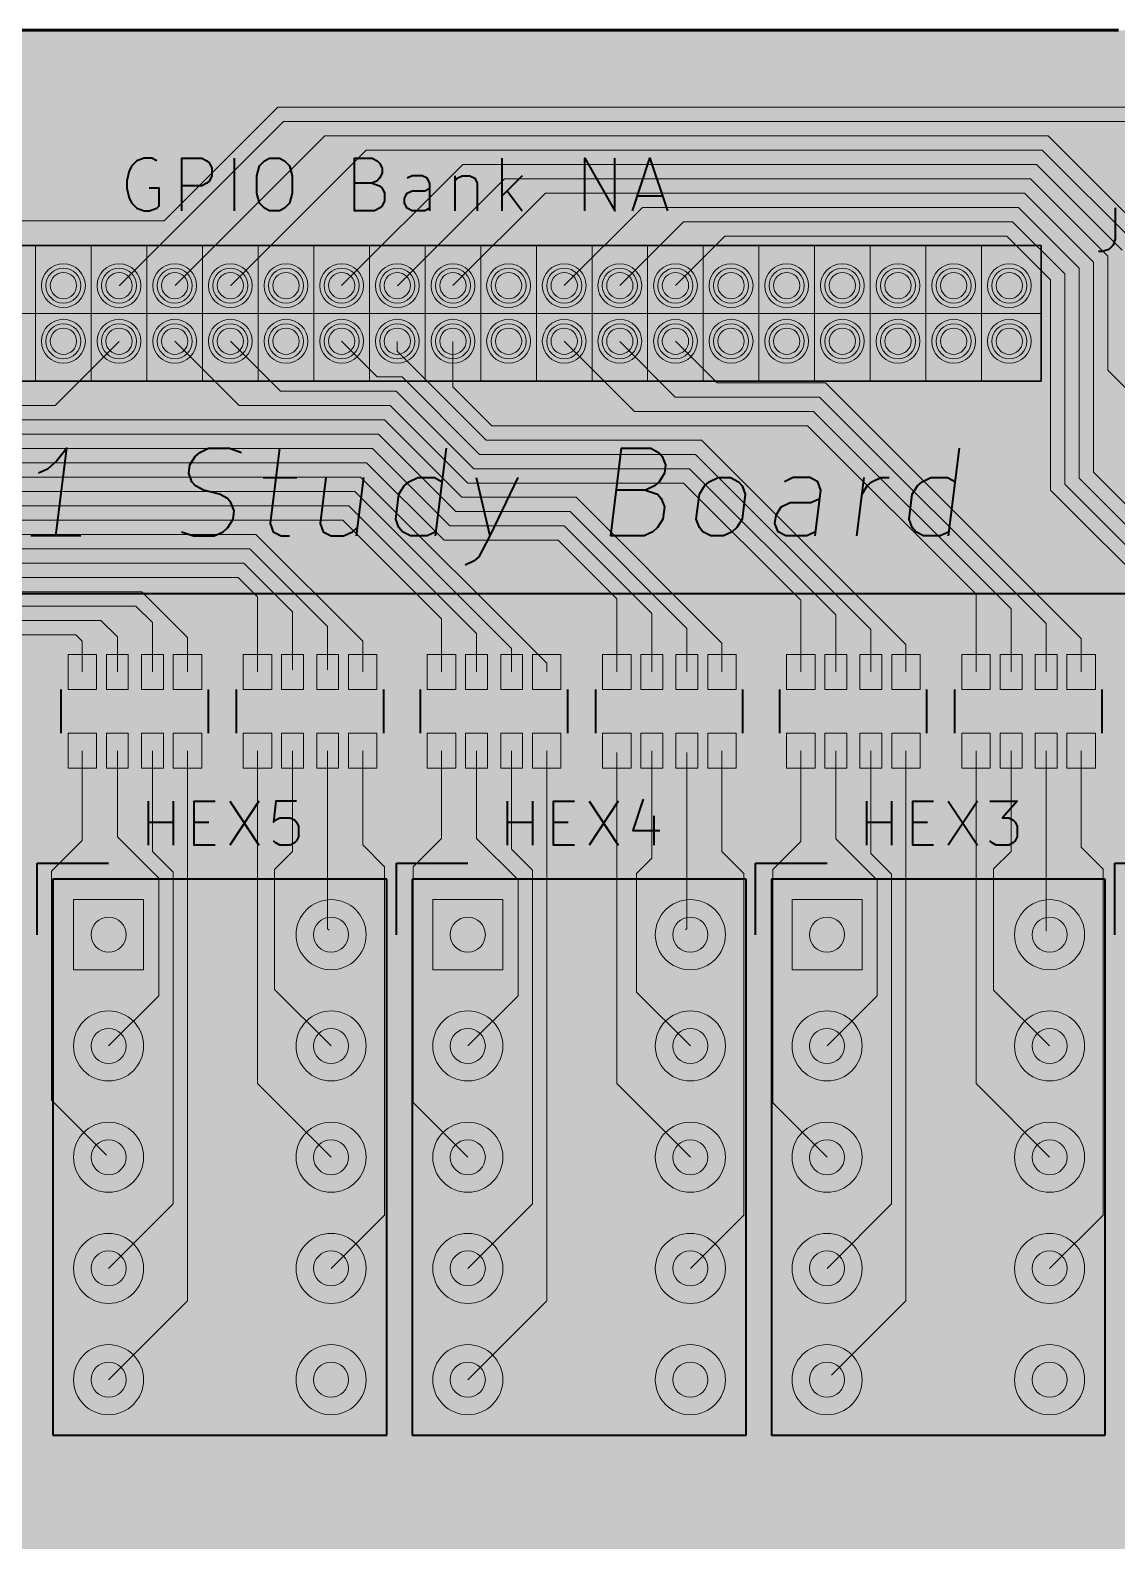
# Model space of a CAD drawing. Header units: millimetres. Extents: x 0 to 100, y -70 to 0.
# Drawn here: x 25.16 to 49.96, y -34.49 to 0 of the extents above; entities that cross this region are included whole.
import ezdxf

# ---------------------------------------------------------------- set-up
doc = ezdxf.new("R2010")
doc.units = ezdxf.units.MM
for name, color, linetype, lineweight, true_color in [('application board pcb edge', 18, 'Continuous', 60, 0x000000), ('application board tht F.Cu', 8, 'Continuous', 18, 0x777779), ('application board tht F.Silkscreen', 18, 'Continuous', 40, 0x000000), ('GPIO connector frame', 18, 'Continuous', 35, 0x000000), ('GPIO connector holes', 18, 'Continuous', 5, 0x000000), ('pcb board fill', 7, 'Continuous', 13, 0xefefef)]:
    doc.layers.add(name, color=color, linetype=linetype, lineweight=lineweight, true_color=true_color)

msp = doc.modelspace()

# ---------------------------------------------------------------- hatches: boundary and pattern name
at = {"layer": 'pcb board fill', "transparency": 33554687}
h = msp.add_hatch(color=256, dxfattribs=at)
edge = h.paths.add_edge_path(flags=0)
edge.add_line((100, -67.01), (100, -35.01))
edge.add_line((100, -35.01), (100, -3))
edge.add_arc((97, -3), 3, 0, 90)
edge.add_line((97, 0), (50, 0))
edge.add_line((50, 0), (3, 0))
edge.add_arc((3, -3), 3, 90, 180)
edge.add_line((0, -3), (0, -32))
edge.add_arc((3, -32), 3, 180, 270)
edge.add_line((3, -35), (7, -35))
edge.add_arc((7, -38), 3, 0, 90, ccw=False)
edge.add_line((10, -38), (10, -57))
edge.add_arc((13, -57), 3, 180, 270)
edge.add_line((13, -60), (15, -60))
edge.add_arc((15, -63), 3, 0, 90, ccw=False)
edge.add_line((18, -63), (18, -68))
edge.add_arc((20, -68), 2, 180, 270)
edge.add_line((20, -70), (50, -70))
edge.add_line((50, -70), (97, -70.000025))
edge.add_arc((96.9974, -66.9974), 3.002626, 270.0496133, 359.7595675)

# ---------------------------------------------------------------- linework, layer by layer
at = {"layer": 'application board pcb edge', "color": 18, "true_color": 0x000000, "flags": 128}
msp.add_lwpolyline([(50, 0), (3, 0)], dxfattribs=at)
at = {"layer": 'application board tht F.Cu', "flags": 128}
for points in [[(30.810552, -1.757), (28.217552, -4.35)], [(90.969448, -1.757), (30.810552, -1.757)], [(30.946, -2.084), (27.2, -5.83)], [(28.47, -5.83), (31.889, -2.411)], [(90.834, -2.084), (30.946, -2.084)], [(31.889, -2.411), (48.398136, -2.411)], [(48.398136, -2.411), (50.739, -4.751864)], [(29.74, -5.83), (32.832, -2.738)], [(32.832, -2.738), (48.262688, -2.738)], [(48.262688, -2.738), (50.412, -4.887312)], [(32.27, -5.83), (35.035, -3.065)], [(35.035, -3.065), (48.12724, -3.065)], [(48.12724, -3.065), (50.085, -5.02276)], [(33.55, -5.83), (35.988, -3.392)], [(35.988, -3.392), (47.991792, -3.392)], [(47.991792, -3.392), (49.758, -5.158208)], [(34.81, -5.83), (36.921, -3.719)], [(36.921, -3.719), (47.856344, -3.719)], [(47.856344, -3.719), (49.431, -5.293656)], [(37.35, -5.83), (39.134, -4.046)], [(39.134, -4.046), (47.720896, -4.046)], [(47.720896, -4.046), (49.104, -5.429104)], [(28.217552, -4.35), (16.7, -4.35)], [(38.62, -5.83), (40.077, -4.373)], [(40.077, -4.373), (47.585448, -4.373)], [(47.585448, -4.373), (48.777, -5.564552)], [(39.89, -5.83), (41.02, -4.7)], [(41.02, -4.7), (47.45, -4.7)], [(47.45, -4.7), (48.45, -5.7)], [(49.758, -5.158208), (49.758, -7.758)], [(49.104, -5.429104), (49.104, -10.226448)], [(49.431, -5.293656), (49.431, -10.091)], [(27.2, -5.83), (27.19, -5.83)], [(29.73, -5.83), (29.74, -5.83)], [(33.54, -5.83), (33.55, -5.83)], [(48.45, -5.7), (48.45, -10.497344)], [(48.777, -5.564552), (48.777, -10.361896)], [(25.732, -8.568), (27.19, -7.11)], [(29.928, -8.568), (28.46, -7.1)], [(29.73, -7.1), (30.871, -8.241)], [(33.084, -7.914), (32.27, -7.1)], [(33.54, -7.33), (33.54, -7.11)], [(34.81, -8.137552), (34.81, -7.11)], [(38.952, -8.702), (37.35, -7.1)], [(38.62, -7.11), (39.885, -8.375)], [(39.89, -7.1), (40.838, -8.048)], [(35.566, -9.356), (33.54, -7.33)], [(33.651136, -7.914), (33.084, -7.914)], [(35.420136, -9.683), (33.651136, -7.914)], [(49.758, -7.758), (54.95, -12.95)], [(30.871, -8.241), (33.515688, -8.241)], [(33.515688, -8.241), (35.284688, -10.01)], [(35.701448, -9.029), (34.81, -8.137552)], [(40.838, -8.048), (41.248, -8.048)], [(43.312896, -8.048), (41.1, -8.048)], [(49.15, -13.885104), (43.312896, -8.048)], [(16.718, -8.568), (25.732, -8.568)], [(33.38024, -8.568), (29.928, -8.568)], [(35.14924, -10.337), (33.38024, -8.568)], [(39.885, -8.375), (43.177448, -8.375)], [(43.177448, -8.375), (48.35, -13.547552)], [(10.894584, -8.895), (33.244792, -8.895)], [(33.244792, -8.895), (35.013792, -10.664)], [(43.042, -8.702), (38.952, -8.702)], [(47.55, -13.21), (43.042, -8.702)], [(10.759136, -9.222), (33.109344, -9.222)], [(33.109344, -9.222), (34.878344, -10.991)], [(42.906552, -9.029), (35.701448, -9.029)], [(46.75, -12.872448), (42.906552, -9.029)], [(10.623688, -9.549), (32.973896, -9.549)], [(32.973896, -9.549), (34.742896, -11.318)], [(40.483344, -9.356), (35.566, -9.356)], [(45.15, -14.022656), (40.483344, -9.356)], [(10.48824, -9.876), (32.838448, -9.876)], [(32.838448, -9.876), (34.607448, -11.645)], [(40.347896, -9.683), (35.420136, -9.683)], [(44.35, -13.685104), (40.347896, -9.683)], [(32.703, -10.203), (10.352792, -10.203)], [(36.95, -14.45), (32.703, -10.203)], [(40.077, -10.337), (35.14924, -10.337)], [(35.284688, -10.01), (40.212448, -10.01)], [(42.75, -13.01), (40.077, -10.337)], [(40.212448, -10.01), (43.55, -13.347552)], [(49.104, -10.226448), (52.55, -13.672448)], [(49.431, -10.091), (53.35, -14.01)], [(32.567552, -10.53), (10.217344, -10.53)], [(36.15, -14.112448), (32.567552, -10.53)], [(35.013792, -10.664), (37.621344, -10.664)], [(37.621344, -10.664), (40.95, -13.992656)], [(48.45, -10.497344), (50.95, -12.997344)], [(48.777, -10.361896), (51.75, -13.334896)], [(32.432104, -10.857), (10.081896, -10.857)], [(35.35, -13.774896), (32.432104, -10.857)], [(34.878344, -10.991), (37.485896, -10.991)], [(37.485896, -10.991), (40.15, -13.655104)], [(32.296656, -11.184), (9.946448, -11.184)], [(34.55, -13.437344), (32.296656, -11.184)], [(34.742896, -11.318), (37.350448, -11.318)], [(37.350448, -11.318), (39.35, -13.317552)], [(6.279, -11.511), (30.311, -11.511)], [(30.311, -11.511), (32.75, -13.95)], [(34.607448, -11.645), (37.215, -11.645)], [(37.215, -11.645), (38.55, -12.98)], [(30.175552, -11.838), (9.837312, -11.838)], [(31.95, -13.612448), (30.175552, -11.838)], [(30.040104, -12.165), (9.97276, -12.165)], [(31.15, -13.274896), (30.040104, -12.165)], [(29.904656, -12.492), (10.108208, -12.492)], [(30.35, -12.937344), (29.904656, -12.492)], [(10.243656, -12.819), (27.706344, -12.819)], [(27.706344, -12.819), (28.75, -13.862656)], [(30.35, -14.65), (30.35, -12.937344)], [(38.55, -12.98), (38.55, -14.65)], [(42.75, -14.65), (42.75, -13.01)], [(46.75, -14.65), (46.75, -12.872448)], [(10.379104, -13.146), (27.570896, -13.146)], [(27.570896, -13.146), (27.95, -13.525104)], [(31.15, -14.6), (31.15, -13.274896)], [(34.55, -14.65), (34.55, -13.437344)], [(39.35, -13.317552), (39.35, -14.65)], [(43.55, -13.347552), (43.55, -14.65)], [(47.55, -14.65), (47.55, -13.21)], [(10.514552, -13.473), (26.773, -13.473)], [(26.773, -13.473), (27.15, -13.85)], [(27.95, -13.525104), (27.95, -14.65)], [(31.95, -14.6), (31.95, -13.612448)], [(35.35, -14.65), (35.35, -13.774896)], [(40.15, -13.655104), (40.15, -14.65)], [(44.35, -14.65), (44.35, -13.685104)], [(48.35, -13.547552), (48.35, -14.65)], [(10.65, -13.8), (26.2, -13.8)], [(26.2, -13.8), (26.35, -13.95)], [(26.35, -13.95), (26.35, -14.65)], [(27.15, -13.85), (27.15, -14.65)], [(28.75, -13.862656), (28.75, -14.65)], [(32.75, -13.95), (32.75, -14.65)], [(36.15, -14.65), (36.15, -14.112448)], [(40.95, -13.992656), (40.95, -14.65)], [(45.15, -14.65), (45.15, -14.022656)], [(49.15, -14.65), (49.15, -13.885104)], [(26.025, -14.25), (26.675, -14.25), (26.675, -15.05), (26.025, -15.05), (26.025, -14.25)], [(26.9, -14.25), (27.4, -14.25), (27.4, -15.05), (26.9, -15.05), (26.9, -14.25)], [(27.7, -14.25), (28.2, -14.25), (28.2, -15.05), (27.7, -15.05), (27.7, -14.25)], [(28.425, -14.25), (29.075, -14.25), (29.075, -15.05), (28.425, -15.05), (28.425, -14.25)], [(30.025, -14.25), (30.675, -14.25), (30.675, -15.05), (30.025, -15.05), (30.025, -14.25)], [(30.9, -14.25), (31.4, -14.25), (31.4, -15.05), (30.9, -15.05), (30.9, -14.25)], [(31.7, -14.25), (32.2, -14.25), (32.2, -15.05), (31.7, -15.05), (31.7, -14.25)], [(32.425, -14.25), (33.075, -14.25), (33.075, -15.05), (32.425, -15.05), (32.425, -14.25)], [(34.225, -14.25), (34.875, -14.25), (34.875, -15.05), (34.225, -15.05), (34.225, -14.25)], [(35.1, -14.25), (35.6, -14.25), (35.6, -15.05), (35.1, -15.05), (35.1, -14.25)], [(35.9, -14.25), (36.4, -14.25), (36.4, -15.05), (35.9, -15.05), (35.9, -14.25)], [(36.625, -14.25), (37.275, -14.25), (37.275, -15.05), (36.625, -15.05), (36.625, -14.25)], [(36.95, -14.65), (36.95, -14.45)], [(38.225, -14.25), (38.875, -14.25), (38.875, -15.05), (38.225, -15.05), (38.225, -14.25)], [(39.1, -14.25), (39.6, -14.25), (39.6, -15.05), (39.1, -15.05), (39.1, -14.25)], [(39.9, -14.25), (40.4, -14.25), (40.4, -15.05), (39.9, -15.05), (39.9, -14.25)], [(40.625, -14.25), (41.275, -14.25), (41.275, -15.05), (40.625, -15.05), (40.625, -14.25)], [(42.425, -14.25), (43.075, -14.25), (43.075, -15.05), (42.425, -15.05), (42.425, -14.25)], [(43.3, -14.25), (43.8, -14.25), (43.8, -15.05), (43.3, -15.05), (43.3, -14.25)], [(44.1, -14.25), (44.6, -14.25), (44.6, -15.05), (44.1, -15.05), (44.1, -14.25)], [(44.825, -14.25), (45.475, -14.25), (45.475, -15.05), (44.825, -15.05), (44.825, -14.25)], [(46.425, -14.25), (47.075, -14.25), (47.075, -15.05), (46.425, -15.05), (46.425, -14.25)], [(47.3, -14.25), (47.8, -14.25), (47.8, -15.05), (47.3, -15.05), (47.3, -14.25)], [(48.1, -14.25), (48.6, -14.25), (48.6, -15.05), (48.1, -15.05), (48.1, -14.25)], [(48.825, -14.25), (49.475, -14.25), (49.475, -15.05), (48.825, -15.05), (48.825, -14.25)], [(26.025, -16.05), (26.675, -16.05), (26.675, -16.85), (26.025, -16.85), (26.025, -16.05)], [(26.9, -16.05), (27.4, -16.05), (27.4, -16.85), (26.9, -16.85), (26.9, -16.05)], [(27.7, -16.05), (28.2, -16.05), (28.2, -16.85), (27.7, -16.85), (27.7, -16.05)], [(28.425, -16.05), (29.075, -16.05), (29.075, -16.85), (28.425, -16.85), (28.425, -16.05)], [(30.025, -16.05), (30.675, -16.05), (30.675, -16.85), (30.025, -16.85), (30.025, -16.05)], [(30.9, -16.05), (31.4, -16.05), (31.4, -16.85), (30.9, -16.85), (30.9, -16.05)], [(31.7, -16.05), (32.2, -16.05), (32.2, -16.85), (31.7, -16.85), (31.7, -16.05)], [(32.425, -16.05), (33.075, -16.05), (33.075, -16.85), (32.425, -16.85), (32.425, -16.05)], [(34.225, -16.05), (34.875, -16.05), (34.875, -16.85), (34.225, -16.85), (34.225, -16.05)], [(35.1, -16.05), (35.6, -16.05), (35.6, -16.85), (35.1, -16.85), (35.1, -16.05)], [(35.9, -16.05), (36.4, -16.05), (36.4, -16.85), (35.9, -16.85), (35.9, -16.05)], [(36.625, -16.05), (37.275, -16.05), (37.275, -16.85), (36.625, -16.85), (36.625, -16.05)], [(38.225, -16.05), (38.875, -16.05), (38.875, -16.85), (38.225, -16.85), (38.225, -16.05)], [(39.1, -16.05), (39.6, -16.05), (39.6, -16.85), (39.1, -16.85), (39.1, -16.05)], [(39.9, -16.05), (40.4, -16.05), (40.4, -16.85), (39.9, -16.85), (39.9, -16.05)], [(40.625, -16.05), (41.275, -16.05), (41.275, -16.85), (40.625, -16.85), (40.625, -16.05)], [(42.425, -16.05), (43.075, -16.05), (43.075, -16.85), (42.425, -16.85), (42.425, -16.05)], [(43.3, -16.05), (43.8, -16.05), (43.8, -16.85), (43.3, -16.85), (43.3, -16.05)], [(44.1, -16.05), (44.6, -16.05), (44.6, -16.85), (44.1, -16.85), (44.1, -16.05)], [(44.825, -16.05), (45.475, -16.05), (45.475, -16.85), (44.825, -16.85), (44.825, -16.05)], [(46.425, -16.05), (47.075, -16.05), (47.075, -16.85), (46.425, -16.85), (46.425, -16.05)], [(47.3, -16.05), (47.8, -16.05), (47.8, -16.85), (47.3, -16.85), (47.3, -16.05)], [(48.1, -16.05), (48.6, -16.05), (48.6, -16.85), (48.1, -16.85), (48.1, -16.05)], [(48.825, -16.05), (49.475, -16.05), (49.475, -16.85), (48.825, -16.85), (48.825, -16.05)], [(26.35, -16.45), (26.35, -18.5)], [(27.15, -18.412448), (27.15, -16.45)], [(27.95, -18.75), (27.95, -16.45)], [(28.75, -29.01), (28.75, -16.45)], [(30.35, -24.05), (30.35, -16.45)], [(31.15, -18.75), (31.15, -16.45)], [(31.95, -20.5175), (31.95, -16.45)], [(32.75, -18.6), (32.75, -16.45)], [(34.55, -16.45), (34.55, -18.45)], [(35.35, -18.45), (35.35, -16.45)], [(36.15, -18.7), (36.15, -16.45)], [(36.95, -29.01), (36.95, -16.45)], [(38.55, -24.05), (38.55, -16.49)], [(39.35, -18.9), (39.35, -16.45)], [(40.15, -20.51), (40.15, -16.49)], [(40.95, -16.45), (40.95, -18.75)], [(42.75, -18.525), (42.75, -16.45)], [(43.55, -16.45), (43.55, -18.46)], [(44.35, -16.45), (44.35, -18.797552)], [(45.15, -16.45), (45.15, -29.01)], [(46.75, -16.45), (46.75, -24.05)], [(47.55, -16.45), (47.55, -18.75)], [(48.35, -16.45), (48.35, -20.5675)], [(49.15, -16.45), (49.15, -18.65)], [(26.35, -18.5), (25.65, -19.2)], [(28.096, -19.358448), (27.15, -18.412448)], [(33.25, -19.1), (32.75, -18.6)], [(34.55, -18.45), (33.9, -19.1)], [(36.296, -19.396), (35.35, -18.45)], [(42.11, -19.165), (42.75, -18.525)], [(43.55, -18.46), (44.496, -19.406)], [(28.423, -19.223), (27.95, -18.75)], [(30.74, -19.16), (31.15, -18.75)], [(36.623, -19.173), (36.15, -18.7)], [(39, -19.25), (39.35, -18.9)], [(40.95, -18.75), (41.45, -19.25)], [(44.35, -18.797552), (44.823, -19.270552)], [(47.55, -18.75), (47.1525, -19.1475)], [(49.15, -18.65), (49.65, -19.15)], [(25.65, -19.2), (25.65, -24.43)], [(28.423, -26.797), (28.423, -19.223)], [(30.74, -21.9), (30.74, -19.16)], [(33.25, -27.05), (33.25, -19.1)], [(33.9, -19.1), (33.9, -24.48)], [(36.623, -26.797), (36.623, -19.173)], [(39, -21.96), (39, -19.25)], [(41.45, -19.25), (41.45, -27.05)], [(42.11, -24.49), (42.11, -19.165)], [(44.823, -19.270552), (44.823, -26.797)], [(47.1525, -19.1475), (47.1525, -21.9125)], [(49.65, -19.15), (49.65, -27.05)], [(28.096, -22.044), (28.096, -19.358448)], [(36.296, -22.044), (36.296, -19.396)], [(44.496, -19.406), (44.496, -22.044)], [(26.15, -21.45), (26.15, -19.85), (27.75, -19.85), (27.75, -21.45), (26.15, -21.45)], [(34.35, -21.45), (34.35, -19.85), (35.95, -19.85), (35.95, -21.45), (34.35, -21.45)], [(42.55, -21.45), (42.55, -19.85), (44.15, -19.85), (44.15, -21.45), (42.55, -21.45)], [(31.9825, -20.55), (31.95, -20.5175)], [(40.12, -20.54), (40.15, -20.51)], [(26.95, -23.19), (28.096, -22.044)], [(32.03, -23.19), (30.74, -21.9)], [(35.15, -23.19), (36.296, -22.044)], [(40.23, -23.19), (39, -21.96)], [(44.496, -22.044), (43.35, -23.19)], [(47.1525, -21.9125), (48.43, -23.19)], [(32.03, -25.73), (30.35, -24.05)], [(40.23, -25.73), (38.55, -24.05)], [(46.75, -24.05), (48.43, -25.73)], [(25.65, -24.43), (26.9025, -25.6825)], [(33.9, -24.48), (35.15, -25.73)], [(43.35, -25.73), (42.11, -24.49)], [(26.95, -28.27), (28.423, -26.797)], [(35.15, -28.27), (36.623, -26.797)], [(44.823, -26.797), (43.35, -28.27)], [(32.03, -28.27), (33.25, -27.05)], [(41.45, -27.05), (40.23, -28.27)], [(49.65, -27.05), (48.43, -28.27)], [(26.95, -30.81), (28.75, -29.01)], [(35.15, -30.81), (36.95, -29.01)], [(45.15, -29.01), (43.45, -30.71)]]:
    msp.add_lwpolyline(points, dxfattribs=at)
at = {"layer": 'application board tht F.Cu'}
for centre, radius in [((25.92, -5.83), 0.5), ((27.19, -5.83), 0.5), ((28.46, -5.83), 0.5), ((29.73, -5.83), 0.5), ((31, -5.83), 0.5), ((32.27, -5.83), 0.5), ((33.54, -5.83), 0.5), ((34.81, -5.83), 0.5), ((36.08, -5.83), 0.5), ((37.35, -5.83), 0.5), ((38.62, -5.83), 0.5), ((39.89, -5.83), 0.5), ((41.16, -5.83), 0.5), ((42.43, -5.83), 0.5), ((43.7, -5.83), 0.5), ((44.97, -5.83), 0.5), ((46.24, -5.83), 0.5), ((47.51, -5.83), 0.5), ((25.92, -5.83), 0.3), ((27.19, -5.83), 0.3), ((28.46, -5.83), 0.3), ((29.73, -5.83), 0.3), ((31, -5.83), 0.3), ((32.27, -5.83), 0.3), ((33.54, -5.83), 0.3), ((34.81, -5.83), 0.3), ((36.08, -5.83), 0.3), ((37.35, -5.83), 0.3), ((38.62, -5.83), 0.3), ((39.89, -5.83), 0.3), ((41.16, -5.83), 0.3), ((42.43, -5.83), 0.3), ((43.7, -5.83), 0.3), ((44.97, -5.83), 0.3), ((46.24, -5.83), 0.3), ((47.51, -5.83), 0.3), ((25.92, -7.1), 0.5), ((25.92, -7.1), 0.3), ((27.19, -7.1), 0.5), ((27.19, -7.1), 0.3), ((28.46, -7.1), 0.5), ((28.46, -7.1), 0.3), ((29.73, -7.1), 0.5), ((29.73, -7.1), 0.3), ((31, -7.1), 0.5), ((31, -7.1), 0.3), ((32.27, -7.1), 0.5), ((32.27, -7.1), 0.3), ((33.54, -7.1), 0.5), ((33.54, -7.1), 0.3), ((34.81, -7.1), 0.5), ((34.81, -7.1), 0.3), ((36.08, -7.1), 0.5), ((36.08, -7.1), 0.3), ((37.35, -7.1), 0.5), ((37.35, -7.1), 0.3), ((38.62, -7.1), 0.5), ((38.62, -7.1), 0.3), ((39.89, -7.1), 0.5), ((39.89, -7.1), 0.3), ((41.16, -7.1), 0.5), ((41.16, -7.1), 0.3), ((42.43, -7.1), 0.5), ((42.43, -7.1), 0.3), ((43.7, -7.1), 0.5), ((43.7, -7.1), 0.3), ((44.97, -7.1), 0.5), ((44.97, -7.1), 0.3), ((46.24, -7.1), 0.5), ((46.24, -7.1), 0.3), ((47.51, -7.1), 0.5), ((47.51, -7.1), 0.3), ((32.03, -20.65), 0.8), ((40.23, -20.65), 0.8), ((48.43, -20.65), 0.8), ((26.95, -20.65), 0.4), ((32.03, -20.65), 0.4), ((35.15, -20.65), 0.4), ((40.23, -20.65), 0.4), ((43.35, -20.65), 0.4), ((48.43, -20.65), 0.4), ((26.95, -23.19), 0.8), ((32.03, -23.19), 0.8), ((35.15, -23.19), 0.8), ((40.23, -23.19), 0.8), ((43.35, -23.19), 0.8), ((48.43, -23.19), 0.8), ((26.95, -23.19), 0.4), ((32.03, -23.19), 0.4), ((35.15, -23.19), 0.4), ((40.23, -23.19), 0.4), ((43.35, -23.19), 0.4), ((48.43, -23.19), 0.4), ((26.95, -25.73), 0.8), ((32.03, -25.73), 0.8), ((35.15, -25.73), 0.8), ((40.23, -25.73), 0.8), ((43.35, -25.73), 0.8), ((48.43, -25.73), 0.8), ((26.95, -25.73), 0.4), ((32.03, -25.73), 0.4), ((35.15, -25.73), 0.4), ((40.23, -25.73), 0.4), ((43.35, -25.73), 0.4), ((48.43, -25.73), 0.4), ((26.95, -28.27), 0.8), ((32.03, -28.27), 0.8), ((35.15, -28.27), 0.8), ((40.23, -28.27), 0.8), ((43.35, -28.27), 0.8), ((48.43, -28.27), 0.8), ((26.95, -28.27), 0.4), ((32.03, -28.27), 0.4), ((35.15, -28.27), 0.4), ((40.23, -28.27), 0.4), ((43.35, -28.27), 0.4), ((48.43, -28.27), 0.4), ((26.95, -30.81), 0.8), ((32.03, -30.81), 0.8), ((35.15, -30.81), 0.8), ((40.23, -30.81), 0.8), ((43.35, -30.81), 0.8), ((48.43, -30.81), 0.8), ((26.95, -30.81), 0.4), ((32.03, -30.81), 0.4), ((35.15, -30.81), 0.4), ((40.23, -30.81), 0.4), ((43.35, -30.81), 0.4), ((48.43, -30.81), 0.4)]:
    msp.add_circle(centre, radius, dxfattribs=at)
at = {"layer": 'application board tht F.Silkscreen', "flags": 128}
for points in [[(28.051428, -2.98), (27.937142, -2.922857), (27.765714, -2.922857), (27.594285, -2.98), (27.48, -3.094285), (27.422857, -3.208571), (27.365714, -3.437142), (27.365714, -3.608571), (27.422857, -3.837142), (27.48, -3.951428), (27.594285, -4.065714), (27.765714, -4.122857), (27.88, -4.122857), (28.051428, -4.065714), (28.108571, -4.008571), (28.108571, -3.608571), (27.88, -3.608571)], [(28.622857, -4.122857), (28.622857, -2.922857), (29.08, -2.922857), (29.194285, -2.98), (29.251428, -3.037142), (29.308571, -3.151428), (29.308571, -3.322857), (29.251428, -3.437142), (29.194285, -3.494285), (29.08, -3.551428), (28.622857, -3.551428)], [(29.822857, -4.122857), (29.822857, -2.922857)], [(30.622857, -2.922857), (30.851428, -2.922857), (30.965714, -2.98), (31.08, -3.094285), (31.137142, -3.322857), (31.137142, -3.722857), (31.08, -3.951428), (30.965714, -4.065714), (30.851428, -4.122857), (30.622857, -4.122857), (30.508571, -4.065714), (30.394285, -3.951428), (30.337142, -3.722857), (30.337142, -3.322857), (30.394285, -3.094285), (30.508571, -2.98), (30.622857, -2.922857)], [(32.965714, -3.494285), (33.137142, -3.551428), (33.194285, -3.608571), (33.251428, -3.722857), (33.251428, -3.894285), (33.194285, -4.008571), (33.137142, -4.065714), (33.022857, -4.122857), (32.565714, -4.122857), (32.565714, -2.922857), (32.965714, -2.922857), (33.08, -2.98), (33.137142, -3.037142), (33.194285, -3.151428), (33.194285, -3.265714), (33.137142, -3.38), (33.08, -3.437142), (32.965714, -3.494285), (32.565714, -3.494285)], [(35.937142, -4.122857), (35.937142, -2.922857)], [(37.822857, -4.122857), (37.822857, -2.922857), (38.508571, -4.122857), (38.508571, -2.922857)], [(38.908571, -4.122857), (39.308571, -2.922857), (39.708571, -4.122857)], [(34.28, -4.122857), (34.28, -3.494285), (34.222857, -3.38), (34.108571, -3.322857), (33.88, -3.322857), (33.765714, -3.38)], [(34.851428, -3.322857), (34.851428, -4.122857)], [(34.851428, -3.437142), (34.908571, -3.38), (35.022857, -3.322857), (35.194285, -3.322857), (35.308571, -3.38), (35.365714, -3.494285), (35.365714, -4.122857)], [(36.394285, -3.322857), (35.937142, -3.78)], [(34.28, -4.065714), (34.165714, -4.122857), (33.88, -4.122857), (33.765714, -4.065714), (33.708571, -3.951428), (33.708571, -3.837142), (33.765714, -3.722857), (33.88, -3.665714), (34.165714, -3.665714), (34.28, -3.608571)], [(36.051428, -3.665714), (36.394285, -4.122857)], [(39.022857, -3.78), (39.594285, -3.78)], [(49.926666, -4.05238), (49.926666, -4.766666), (49.879047, -4.909523), (49.783809, -5.004761), (49.640952, -5.05238), (49.545714, -5.05238)], [(25.744464, -11.544761), (25.994464, -9.544761), (25.768273, -9.830476), (25.553988, -10.020952), (25.351607, -10.11619)], [(28.613511, -11.449523), (28.887321, -11.544761), (29.363511, -11.544761), (29.565892, -11.449523), (29.673035, -11.354285), (29.792083, -11.163809), (29.815892, -10.973333), (29.744464, -10.782857), (29.66113, -10.687619), (29.482559, -10.59238), (29.113511, -10.497142), (28.93494, -10.401904), (28.851607, -10.306666), (28.780178, -10.11619), (28.803988, -9.925714), (28.923035, -9.735238), (29.030178, -9.64), (29.232559, -9.544761), (29.708749, -9.544761), (29.982559, -9.64)], [(30.851607, -9.544761), (30.637321, -11.259047), (30.708749, -11.449523), (30.887321, -11.544761), (31.077797, -11.544761)], [(34.41113, -11.544761), (34.66113, -9.544761)], [(39.208749, -10.497142), (39.482559, -10.59238), (39.565892, -10.687619), (39.637321, -10.878095), (39.601607, -11.163809), (39.482559, -11.354285), (39.375416, -11.449523), (39.173035, -11.544761), (38.41113, -11.544761), (38.66113, -9.544761), (39.327797, -9.544761), (39.506369, -9.64), (39.589702, -9.735238), (39.66113, -9.925714), (39.637321, -10.11619), (39.518273, -10.306666), (39.41113, -10.401904), (39.208749, -10.497142), (38.542083, -10.497142)], [(46.125416, -11.544761), (46.375416, -9.544761)], [(30.482559, -10.211428), (31.244464, -10.211428)], [(31.91113, -10.211428), (31.780178, -11.259047), (31.851607, -11.449523), (32.030178, -11.544761), (32.315892, -11.544761), (32.518273, -11.449523), (32.625416, -11.354285)], [(32.768273, -10.211428), (32.601607, -11.544761)], [(34.423035, -11.449523), (34.220654, -11.544761), (33.839702, -11.544761), (33.66113, -11.449523), (33.577797, -11.354285), (33.506369, -11.163809), (33.577797, -10.59238), (33.696845, -10.401904), (33.803988, -10.306666), (34.006369, -10.211428), (34.387321, -10.211428), (34.565892, -10.306666)], [(36.292083, -10.211428), (35.649226, -11.544761), (35.399226, -12.020952), (35.292083, -12.11619), (35.089702, -12.211428)], [(35.339702, -10.211428), (35.649226, -11.544761)], [(40.696845, -11.544761), (40.518273, -11.449523), (40.43494, -11.354285), (40.363511, -11.163809), (40.43494, -10.59238), (40.553988, -10.401904), (40.66113, -10.306666), (40.863511, -10.211428), (41.149226, -10.211428), (41.327797, -10.306666), (41.41113, -10.401904), (41.482559, -10.59238), (41.41113, -11.163809), (41.292083, -11.354285), (41.18494, -11.449523), (40.982559, -11.544761), (40.696845, -11.544761)], [(43.077797, -11.544761), (43.208749, -10.497142), (43.137321, -10.306666), (42.958749, -10.211428), (42.577797, -10.211428), (42.375416, -10.306666)], [(44.030178, -11.544761), (44.196845, -10.211428)], [(44.149226, -10.59238), (44.268273, -10.401904), (44.375416, -10.306666), (44.577797, -10.211428), (44.768273, -10.211428)], [(46.137321, -11.449523), (45.93494, -11.544761), (45.553988, -11.544761), (45.375416, -11.449523), (45.292083, -11.354285), (45.220654, -11.163809), (45.292083, -10.59238), (45.41113, -10.401904), (45.518273, -10.306666), (45.720654, -10.211428), (46.101607, -10.211428), (46.280178, -10.306666)], [(43.089702, -11.449523), (42.887321, -11.544761), (42.41113, -11.544761), (42.232559, -11.449523), (42.16113, -11.259047), (42.18494, -11.068571), (42.303988, -10.878095), (42.506369, -10.782857), (42.982559, -10.782857), (43.18494, -10.687619)], [(26.315892, -11.544761), (25.173035, -11.544761)], [(24.1, -12.86), (75.85, -12.86)], [(25.87, -16.05), (25.87, -15.05)], [(29.23, -16.05), (29.23, -15.05)], [(29.87, -16.05), (29.87, -15.05)], [(33.23, -16.05), (33.23, -15.05)], [(34.07, -16.05), (34.07, -15.05)], [(37.43, -16.05), (37.43, -15.05)], [(38.07, -16.05), (38.07, -15.05)], [(41.43, -16.05), (41.43, -15.05)], [(42.27, -16.05), (42.27, -15.05)], [(45.63, -16.05), (45.63, -15.05)], [(46.27, -16.05), (46.27, -15.05)], [(49.63, -16.05), (49.63, -15.05)], [(39.154761, -17.554761), (38.916666, -18.269047), (39.535714, -18.269047)], [(27.859523, -18.60238), (27.859523, -17.60238)], [(28.430952, -18.60238), (28.430952, -17.60238)], [(29.383333, -18.60238), (28.907142, -18.60238), (28.907142, -17.60238), (29.383333, -17.60238)], [(29.716666, -17.60238), (30.383333, -18.60238)], [(30.383333, -17.60238), (29.716666, -18.60238)], [(31.240476, -17.60238), (30.764285, -17.60238), (30.716666, -18.078571), (30.764285, -18.030952), (30.859523, -17.983333), (31.097619, -17.983333), (31.192857, -18.030952), (31.240476, -18.078571), (31.288095, -18.173809), (31.288095, -18.411904), (31.240476, -18.507142), (31.192857, -18.554761), (31.097619, -18.60238), (30.859523, -18.60238), (30.764285, -18.554761), (30.716666, -18.507142)], [(36.059523, -18.60238), (36.059523, -17.60238)], [(36.630952, -18.60238), (36.630952, -17.60238)], [(37.583333, -18.60238), (37.107142, -18.60238), (37.107142, -17.60238), (37.583333, -17.60238)], [(37.916666, -17.60238), (38.583333, -18.60238)], [(38.583333, -17.60238), (37.916666, -18.60238)], [(44.259523, -18.60238), (44.259523, -17.60238)], [(44.830952, -18.60238), (44.830952, -17.60238)], [(45.783333, -18.60238), (45.307142, -18.60238), (45.307142, -17.60238), (45.783333, -17.60238)], [(46.116666, -17.60238), (46.783333, -18.60238)], [(46.783333, -17.60238), (46.116666, -18.60238)], [(47.069047, -17.60238), (47.688095, -17.60238), (47.354761, -17.983333), (47.497619, -17.983333), (47.592857, -18.030952), (47.640476, -18.078571), (47.688095, -18.173809), (47.688095, -18.411904), (47.640476, -18.507142), (47.592857, -18.554761), (47.497619, -18.60238), (47.211904, -18.60238), (47.116666, -18.554761), (47.069047, -18.507142)], [(27.859523, -18.078571), (28.430952, -18.078571)], [(28.907142, -18.078571), (29.240476, -18.078571)], [(36.059523, -18.078571), (36.630952, -18.078571)], [(37.107142, -18.078571), (37.440476, -18.078571)], [(39.392857, -17.935714), (39.392857, -18.60238)], [(44.259523, -18.078571), (44.830952, -18.078571)], [(45.307142, -18.078571), (45.640476, -18.078571)], [(25.32, -20.65), (25.32, -19.02)], [(25.32, -19.02), (26.95, -19.02)], [(33.52, -20.65), (33.52, -19.02)], [(33.52, -19.02), (35.15, -19.02)], [(41.72, -19.02), (43.35, -19.02)], [(41.72, -20.65), (41.72, -19.02)], [(49.92, -19.02), (51.55, -19.02)], [(49.92, -20.65), (49.92, -19.02)], [(33.3, -19.38), (25.68, -19.38)], [(25.68, -19.38), (25.68, -32.08)], [(33.3, -32.08), (33.3, -19.38)], [(33.88, -19.38), (33.88, -32.08)], [(41.5, -19.38), (33.88, -19.38)], [(41.5, -32.08), (41.5, -19.38)], [(49.7, -19.38), (42.08, -19.38)], [(42.08, -19.38), (42.08, -32.08)], [(49.7, -32.08), (49.7, -19.38)], [(25.68, -32.08), (33.3, -32.08)], [(33.88, -32.08), (41.5, -32.08)], [(42.08, -32.08), (49.7, -32.08)]]:
    msp.add_lwpolyline(points, dxfattribs=at)
at = {"layer": 'GPIO connector frame'}
for p, q in [((48.24, -4.915), (18.84, -4.915)), ((48.24, -6.465), (48.24, -4.915)), ((48.24, -8.015), (48.24, -6.465)), ((48.24, -8.015), (18.84, -8.015))]:
    msp.add_line(p, q, dxfattribs=at)
at = {"layer": 'GPIO connector holes'}
for p, q in [((25.285, -6.465), (25.285, -4.915)), ((26.555, -6.465), (26.555, -4.915)), ((27.825, -6.465), (27.825, -4.915)), ((29.095, -6.465), (29.095, -4.915)), ((30.365, -6.465), (30.365, -4.915)), ((31.635, -6.465), (31.635, -4.915)), ((32.905, -6.465), (32.905, -4.915)), ((34.175, -6.465), (34.175, -4.915)), ((35.445, -6.465), (35.445, -4.915)), ((36.715, -6.465), (36.715, -4.915)), ((37.985, -6.465), (37.985, -4.915)), ((39.255, -6.465), (39.255, -4.915)), ((40.525, -6.465), (40.525, -4.915)), ((41.795, -6.465), (41.795, -4.915)), ((43.065, -6.465), (43.065, -4.915)), ((44.335, -6.465), (44.335, -4.915)), ((45.605, -6.465), (45.605, -4.915)), ((46.875, -6.465), (46.875, -4.915)), ((48.24, -6.465), (18.84, -6.465)), ((25.285, -8.015), (25.285, -6.465)), ((26.555, -8.015), (26.555, -6.465)), ((27.825, -8.015), (27.825, -6.465)), ((29.095, -8.015), (29.095, -6.465)), ((30.365, -8.015), (30.365, -6.465)), ((31.635, -8.015), (31.635, -6.465)), ((32.905, -8.015), (32.905, -6.465)), ((34.175, -8.015), (34.175, -6.465)), ((35.445, -8.015), (35.445, -6.465)), ((36.715, -8.015), (36.715, -6.465)), ((37.985, -8.015), (37.985, -6.465)), ((39.255, -8.015), (39.255, -6.465)), ((40.525, -8.015), (40.525, -6.465)), ((41.795, -8.015), (41.795, -6.465)), ((43.065, -8.015), (43.065, -6.465)), ((44.335, -8.015), (44.335, -6.465)), ((45.605, -8.015), (45.605, -6.465)), ((46.875, -8.015), (46.875, -6.465))]:
    msp.add_line(p, q, dxfattribs=at)
for centre in [(25.92, -5.83), (27.19, -5.83), (28.46, -5.83), (29.73, -5.83), (31, -5.83), (32.27, -5.83), (33.54, -5.83), (34.81, -5.83), (36.08, -5.83), (37.35, -5.83), (38.62, -5.83), (39.89, -5.83), (41.16, -5.83), (42.43, -5.83), (43.7, -5.83), (44.97, -5.83), (46.24, -5.83), (47.51, -5.83), (25.92, -7.1), (27.19, -7.1), (28.46, -7.1), (29.73, -7.1), (31, -7.1), (32.27, -7.1), (33.54, -7.1), (34.81, -7.1), (36.08, -7.1), (37.35, -7.1), (38.62, -7.1), (39.89, -7.1), (41.16, -7.1), (42.43, -7.1), (43.7, -7.1), (44.97, -7.1), (46.24, -7.1), (47.51, -7.1)]:
    msp.add_circle(centre, 0.4, dxfattribs=at)

doc.saveas('drawing.dxf')
